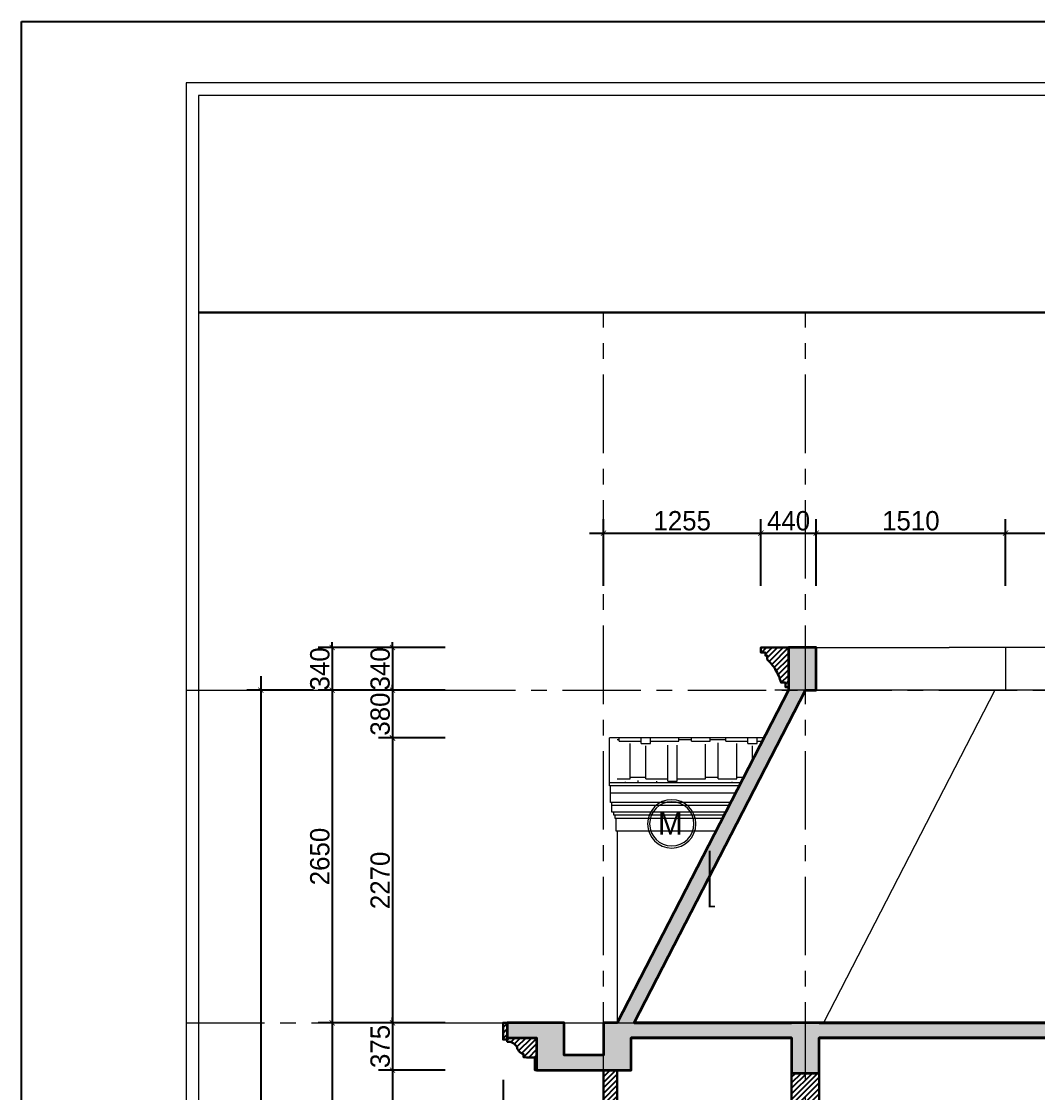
# Model space of a CAD drawing. Header units: millimetres. Extents: x 1832547 to 2001569, y -558009 to -417808.
# Drawn here: x 1936872 to 1944979, y -545163 to -536621 of the extents above; entities that cross this region are included whole.
import ezdxf

# ---------------------------------------------------------------- set-up
doc = ezdxf.new("R2010")
doc.units = ezdxf.units.MM
doc.header["$MEASUREMENT"] = 0
doc.linetypes.add('CENTER', pattern=[2, 1.25, -0.25, 0.25, -0.25])
doc.layers.get('0').update_dxf_attribs({"linetype": 'CONTINUOUS'})
doc.layers.get('DEFPOINTS').update_dxf_attribs({"linetype": 'CONTINUOUS'})
for name, color, linetype, lineweight in [('AUDIT_I_120404221301-0', 7, 'CONTINUOUS', 15), ('CA-cot', 2, 'CONTINUOUS', 35), ('CA. HATCH', 250, 'CONTINUOUS', 9), ('CA. TUONG', 30, 'CONTINUOUS', 30), ('CA.dim 08', 8, 'CONTINUOUS', 13), ('CA.manh 08', 8, 'CONTINUOUS', 9), ('CA.thay 145', 145, 'CONTINUOUS', 18), ('CA.tim 67', 67, 'CENTER', 9), ('CA.vat lieu 08', 8, 'CONTINUOUS', 5), ('CA_manh 08', 8, 'CONTINUOUS', 9)]:
    doc.layers.add(name, color=color, linetype=linetype, lineweight=lineweight)
doc.layers.add('H', color=250, linetype='CONTINUOUS')
doc.styles.add('CA.JSC1', font='Vhavan.ttf', dxfattribs={"width": 0.8})
doc.styles.get("Standard").update_dxf_attribs({"font": 'roman.shx'})
doc.dimstyles.new('CA 70', dxfattribs={"dimscale": 0.7, "dimtxt": 220, "dimasz": 60, "dimexe": 160, "dimexo": 0, "dimgap": 30, "dimtad": 1, "dimdec": 0, "dimrnd": 5, "dimzin": 0, "dimdsep": 46, "dimtxsty": 'Standard', "dimblk": 'ARCHTICK', "dimcen": 0.09, "dimdle": 160, "dimclrd": 256, "dimclre": 256, "dimclrt": 255, "dimadec": 0, "dimazin": 0, "dimtfac": 1, "dimtdec": 0, "dimtix": 1, "dimtmove": 2, "dimatfit": 3, "dimldrblk": 'DOT', "dimfxl": 600, "dimfxlon": 1, "dimtolj": 1, "dimtzin": 0, "dimarcsym": 0})

# ---------------------------------------------------------------- blocks, each defined once
blk = doc.blocks.new('A$C2d76a15f')
at = {"color": 4, "linetype": 'Continuous', "lineweight": 18}
for p, q in [((27498.47177620605, 19312.80984569415), (1212.381184990983, 19312.80984569415)), ((1212.381184990983, 19312.80984569415), (1212.381184990983, 452.5398463322053))]:
    blk.add_line(p, q, dxfattribs=at)
for p, q in [((27405.30177621031, 19219.63984569728), (1305.551184986718, 19219.63984569728)), ((1305.551184986718, 19219.63984569728), (1305.551184986718, 545.7098463290749))]:
    blk.add_line(p, q)
at = {"layer": 'DEFPOINTS', "ltscale": 600}
for p, q in [((-0.0003083094488829374, -0.0001536530908197165), (-0.0003083094488829374, 19765.34984567884)), ((-0.0003083094488829374, 19765.34984567884), (27950.99969050125, 19765.34984567884))]:
    blk.add_line(p, q, dxfattribs=at)
blk = doc.blocks.new('_ArchTick')
at = {"color": 1, "linetype": 'ByBlock', "const_width": 0.150000081}
blk.add_lwpolyline([(-0.5000002699998733, -0.5000002699998733), (0.5000002699998733, 0.5000002699998733)], dxfattribs=at)
blk = doc.blocks.new('*D550')
at = {"layer": 'CA.manh 08', "lineweight": -2, "transparency": 16777216}
for p, q in [((1939348.965961381, -541609.2619869997), (1939348.965961381, -541567.2619869997)), ((1939768.965961381, -541609.2619869997), (1939236.965961381, -541609.2619869997)), ((1939348.965961381, -541609.2619869997), (1939348.965961381, -541949.2405655645)), ((1939768.965961381, -541949.2405655645), (1939236.965961381, -541949.2405655645)), ((1939348.965961381, -541949.2405655645), (1939348.965961381, -541991.2405655645))]:
    blk.add_line(p, q, dxfattribs=at)
at = {"layer": 'DEFPOINTS', "color": 0, "transparency": 16777216}
for p in [(1942766.491320241, -541609.2619869997), (1939348.965961381, -541949.2405655645), (1942703.251831586, -541949.2405655645)]:
    blk.add_point(p, dxfattribs=at)
at = {"layer": 'CA.manh 08', "lineweight": -2, "transparency": 16777216, "xscale": 42, "yscale": 42, "zscale": 42}
for p, rotation in [((1939348.965961381, -541609.2619869997), 270), ((1939348.965961381, -541949.2405655645), 90)]:
    blk.add_blockref('_ArchTick', p, dxfattribs=dict(at, rotation=rotation))
at = {"layer": 'CA.manh 08', "color": 255, "transparency": 16777216, "insert": (1939250.96596138, -541779.2512762825), "char_height": 154, "attachment_point": 5, "rotation": 90}
blk.add_mtext('\\A1;340', dxfattribs=at)
blk = doc.blocks.new('_DOT')
at = {"color": 1, "linetype": 'ByBlock'}
blk.add_line((-0.5, 0), (-1, 0), dxfattribs=at)
at = {"color": 1, "linetype": 'ByBlock', "const_width": 0.5}
blk.add_lwpolyline([(-0.25, 0, 1), (0.25, 0, 1)], format="xyb", close=True, dxfattribs=at)
blk = doc.blocks.new('*D551')
at = {"layer": 'CA.manh 08', "lineweight": -2, "transparency": 16777216}
for p, q in [((1939348.965961382, -541837.2405655645), (1939348.965961382, -544711.2405655645)), ((1939768.965961382, -541949.2405655645), (1939236.965961382, -541949.2405655645)), ((1939768.965961382, -544599.2405655645), (1939236.965961382, -544599.2405655645))]:
    blk.add_line(p, q, dxfattribs=at)
at = {"layer": 'DEFPOINTS', "color": 0, "transparency": 16777216}
for p in [(1942703.251831586, -541949.2405655645), (1939348.965961382, -544599.2405655645), (1939973.11960084, -544599.2405655645)]:
    blk.add_point(p, dxfattribs=at)
at = {"layer": 'CA.manh 08', "lineweight": -2, "transparency": 16777216, "xscale": 42, "yscale": 42, "zscale": 42}
for p, rotation in [((1939348.965961382, -541949.2405655645), 90), ((1939348.965961382, -544599.2405655645), 270)]:
    blk.add_blockref('_ArchTick', p, dxfattribs=dict(at, rotation=rotation))
at = {"layer": 'CA.manh 08', "color": 255, "transparency": 16777216, "insert": (1939250.965961381, -543274.240565565), "char_height": 154, "attachment_point": 5, "rotation": 90}
blk.add_mtext('\\A1;2650', dxfattribs=at)
blk = doc.blocks.new('*D533')
at = {"layer": 'CA.manh 08', "lineweight": -2, "transparency": 16777216}
for p, q in [((1939348.965961383, -544487.2405655645), (1939348.965961383, -548311.2405655645)), ((1939768.965961383, -544599.2405655645), (1939236.965961383, -544599.2405655645)), ((1939768.965961383, -548199.2405655645), (1939236.965961383, -548199.2405655645))]:
    blk.add_line(p, q, dxfattribs=at)
at = {"layer": 'DEFPOINTS', "color": 0, "transparency": 16777216}
for p in [(1939973.11960084, -544599.2405655645), (1939348.965961383, -548199.2405655645), (1939973.11960084, -548199.2405655645)]:
    blk.add_point(p, dxfattribs=at)
at = {"layer": 'CA.manh 08', "lineweight": -2, "transparency": 16777216, "xscale": 42, "yscale": 42, "zscale": 42}
for p, rotation in [((1939348.965961383, -544599.2405655645), 90), ((1939348.965961383, -548199.2405655645), 270)]:
    blk.add_blockref('_ArchTick', p, dxfattribs=dict(at, rotation=rotation))
at = {"layer": 'CA.manh 08', "color": 255, "transparency": 16777216, "insert": (1939250.965961382, -546399.240565565), "char_height": 154, "attachment_point": 5, "rotation": 90}
blk.add_mtext('\\A1;3600', dxfattribs=at)
blk = doc.blocks.new('*D536')
at = {"layer": 'CA.manh 08', "lineweight": -2, "transparency": 16777216}
for p, q in [((1938779.819105849, -541837.2405655645), (1938779.819105849, -552011.2405655645)), ((1939199.819105849, -541949.2405655645), (1938667.819105849, -541949.2405655645)), ((1939199.819105849, -551899.2405655645), (1938667.819105849, -551899.2405655645))]:
    blk.add_line(p, q, dxfattribs=at)
at = {"layer": 'DEFPOINTS', "color": 0, "transparency": 16777216}
for p in [(1939965.733451651, -541949.2405655645), (1938779.819105849, -551899.2405655645), (1939965.733451651, -551899.2405655645)]:
    blk.add_point(p, dxfattribs=at)
at = {"layer": 'CA.manh 08', "lineweight": -2, "transparency": 16777216, "xscale": 42, "yscale": 42, "zscale": 42}
for p, rotation in [((1938779.819105849, -541949.2405655645), 90), ((1938779.819105849, -551899.2405655645), 270)]:
    blk.add_blockref('_ArchTick', p, dxfattribs=dict(at, rotation=rotation))
at = {"layer": 'CA.manh 08', "color": 255, "transparency": 16777216, "insert": (1938681.819105849, -546924.240565565), "char_height": 154, "attachment_point": 5, "rotation": 90}
blk.add_mtext('\\A1;9950', dxfattribs=at)
blk = doc.blocks.new('*D561')
at = {"layer": 'CA.manh 08', "lineweight": -2, "transparency": 16777216}
for p, q in [((1939829.922906234, -541609.2619869997), (1939829.922906234, -541567.2619869997)), ((1940249.922906234, -541609.2619869997), (1939717.922906234, -541609.2619869997)), ((1939829.922906234, -541609.2619869997), (1939829.922906234, -541949.2405655645)), ((1940249.922906234, -541949.2405655645), (1939717.922906234, -541949.2405655645)), ((1939829.922906234, -541949.2405655645), (1939829.922906234, -541991.2405655645))]:
    blk.add_line(p, q, dxfattribs=at)
at = {"layer": 'DEFPOINTS', "color": 0, "transparency": 16777216}
for p in [(1942986.4409828, -541609.2619869997), (1939829.922906234, -541949.2405655645), (1943025.982602002, -541949.2405655645)]:
    blk.add_point(p, dxfattribs=at)
at = {"layer": 'CA.manh 08', "lineweight": -2, "transparency": 16777216, "xscale": 42, "yscale": 42, "zscale": 42}
for p, rotation in [((1939829.922906234, -541609.2619869997), 270), ((1939829.922906234, -541949.2405655645), 90)]:
    blk.add_blockref('_ArchTick', p, dxfattribs=dict(at, rotation=rotation))
at = {"layer": 'CA.manh 08', "color": 255, "transparency": 16777216, "insert": (1939731.922906234, -541779.2512762825), "char_height": 154, "attachment_point": 5, "rotation": 90}
blk.add_mtext('\\A1;340', dxfattribs=at)
blk = doc.blocks.new('*D562')
at = {"layer": 'CA.manh 08', "lineweight": -2, "transparency": 16777216}
for p, q in [((1939829.922906235, -541949.2405655645), (1939829.922906235, -541907.2405655645)), ((1940249.922906235, -541949.2405655645), (1939717.922906235, -541949.2405655645)), ((1939829.922906235, -541949.2405655645), (1939829.922906235, -542329.8245694565)), ((1940249.922906235, -542329.8245694565), (1939717.922906235, -542329.8245694565)), ((1939829.922906235, -542329.8245694565), (1939829.922906235, -542371.8245694565))]:
    blk.add_line(p, q, dxfattribs=at)
at = {"layer": 'DEFPOINTS', "color": 0, "transparency": 16777216}
for p in [(1943025.982602002, -541949.2405655645), (1939829.922906235, -542329.8245694565), (1941667.231039919, -542329.8245694565)]:
    blk.add_point(p, dxfattribs=at)
at = {"layer": 'CA.manh 08', "lineweight": -2, "transparency": 16777216, "xscale": 42, "yscale": 42, "zscale": 42}
for p, rotation in [((1939829.922906235, -541949.2405655645), 270), ((1939829.922906235, -542329.8245694565), 90)]:
    blk.add_blockref('_ArchTick', p, dxfattribs=dict(at, rotation=rotation))
at = {"layer": 'CA.manh 08', "color": 255, "transparency": 16777216, "insert": (1939731.922906235, -542139.532567511), "char_height": 154, "attachment_point": 5, "rotation": 90}
blk.add_mtext('\\A1;380', dxfattribs=at)
blk = doc.blocks.new('*D563')
at = {"layer": 'CA.manh 08', "lineweight": -2, "transparency": 16777216}
for p, q in [((1939829.922906237, -542217.8245694565), (1939829.922906237, -544710.845561463)), ((1940249.922906237, -542329.8245694565), (1939717.922906237, -542329.8245694565)), ((1940249.922906237, -544598.845561463), (1939717.922906237, -544598.845561463))]:
    blk.add_line(p, q, dxfattribs=at)
at = {"layer": 'DEFPOINTS', "color": 0, "transparency": 16777216}
for p in [(1941667.231039919, -542329.8245694565), (1939829.922906237, -544598.845561463), (1940810.202765293, -544598.845561463)]:
    blk.add_point(p, dxfattribs=at)
at = {"layer": 'CA.manh 08', "lineweight": -2, "transparency": 16777216, "xscale": 42, "yscale": 42, "zscale": 42}
for p, rotation in [((1939829.922906237, -542329.8245694565), 90), ((1939829.922906237, -544598.845561463), 270)]:
    blk.add_blockref('_ArchTick', p, dxfattribs=dict(at, rotation=rotation))
at = {"layer": 'CA.manh 08', "color": 255, "transparency": 16777216, "insert": (1939731.922906236, -543464.3350654602), "char_height": 154, "attachment_point": 5, "rotation": 90}
blk.add_mtext('\\A1;2270', dxfattribs=at)
blk = doc.blocks.new('*D564')
at = {"layer": 'CA.manh 08', "lineweight": -2, "transparency": 16777216}
for p, q in [((1939829.922906237, -544598.845561463), (1939829.922906237, -544556.845561463)), ((1940249.922906237, -544598.845561463), (1939717.922906237, -544598.845561463)), ((1939829.922906237, -544598.845561463), (1939829.922906237, -544976.0558216562)), ((1940249.922906237, -544976.0558216562), (1939717.922906237, -544976.0558216562)), ((1939829.922906237, -544976.0558216562), (1939829.922906237, -545018.0558216562))]:
    blk.add_line(p, q, dxfattribs=at)
at = {"layer": 'DEFPOINTS', "color": 0, "transparency": 16777216}
for p in [(1940810.202765293, -544598.845561463), (1939829.922906237, -544976.0558216562), (1941198.297308959, -544976.0558216562)]:
    blk.add_point(p, dxfattribs=at)
at = {"layer": 'CA.manh 08', "lineweight": -2, "transparency": 16777216, "xscale": 42, "yscale": 42, "zscale": 42}
for p, rotation in [((1939829.922906237, -544598.845561463), 270), ((1939829.922906237, -544976.0558216562), 90)]:
    blk.add_blockref('_ArchTick', p, dxfattribs=dict(at, rotation=rotation))
at = {"layer": 'CA.manh 08', "color": 255, "transparency": 16777216, "insert": (1939731.922906236, -544787.4506915602), "char_height": 154, "attachment_point": 5, "rotation": 90}
blk.add_mtext('\\A1;375', dxfattribs=at)
blk = doc.blocks.new('*D565')
at = {"layer": 'CA.manh 08', "lineweight": -2, "transparency": 16777216}
for p, q in [((1939829.922906238, -544864.0558216562), (1939829.922906238, -545911.2411695921)), ((1940249.922906238, -544976.0558216562), (1939717.922906238, -544976.0558216562)), ((1940249.922906238, -545799.2411695921), (1939717.922906238, -545799.2411695921))]:
    blk.add_line(p, q, dxfattribs=at)
at = {"layer": 'DEFPOINTS', "color": 0, "transparency": 16777216}
for p in [(1941198.297308959, -544976.0558216562), (1939829.922906238, -545799.2411695921), (1942261.438848264, -545799.2411695921)]:
    blk.add_point(p, dxfattribs=at)
at = {"layer": 'CA.manh 08', "lineweight": -2, "transparency": 16777216, "xscale": 42, "yscale": 42, "zscale": 42}
for p, rotation in [((1939829.922906238, -544976.0558216562), 90), ((1939829.922906238, -545799.2411695921), 270)]:
    blk.add_blockref('_ArchTick', p, dxfattribs=dict(at, rotation=rotation))
at = {"layer": 'CA.manh 08', "color": 255, "transparency": 16777216, "insert": (1939731.922906237, -545387.6484956247), "char_height": 154, "attachment_point": 5, "rotation": 90}
blk.add_mtext('\\A1;825', dxfattribs=at)
blk = doc.blocks.new('*D572')
at = {"layer": 'CA.dim 08', "lineweight": -2, "transparency": 16777216}
for p, q in [((1941511.440982799, -541118.0682732197), (1941511.440982799, -540586.0682732197)), ((1942766.545686011, -541118.0682732197), (1942766.545686011, -540586.0682732197)), ((1941399.440982799, -540698.0682732197), (1942878.545686011, -540698.0682732197))]:
    blk.add_line(p, q, dxfattribs=at)
at = {"layer": 'DEFPOINTS', "color": 0, "transparency": 16777216}
for p in [(1942766.545686011, -540698.0682732197), (1942766.545686011, -541608.8575532028), (1941511.440982799, -541949.2405655643)]:
    blk.add_point(p, dxfattribs=at)
at = {"layer": 'CA.dim 08', "lineweight": -2, "transparency": 16777216, "xscale": 42, "yscale": 42, "zscale": 42, "rotation": 180}
blk.add_blockref('_ArchTick', (1941511.440982799, -540698.0682732197), dxfattribs=at)
at = {"layer": 'CA.dim 08', "lineweight": -2, "transparency": 16777216, "xscale": 42, "yscale": 42, "zscale": 42}
blk.add_blockref('_ArchTick', (1942766.545686011, -540698.0682732197), dxfattribs=at)
at = {"layer": 'CA.dim 08', "color": 255, "transparency": 16777216, "insert": (1942138.993334405, -540600.0682732197), "char_height": 154, "attachment_point": 5}
blk.add_mtext('\\A1;1255', dxfattribs=at)
blk = doc.blocks.new('*D573')
at = {"layer": 'CA.dim 08', "lineweight": -2, "transparency": 16777216}
for p, q in [((1942766.545686011, -541118.0682732197), (1942766.545686011, -540586.0682732197)), ((1943206.446050312, -541118.0682732197), (1943206.446050312, -540586.0682732197)), ((1942654.545686011, -540698.0682732197), (1943318.446050312, -540698.0682732197))]:
    blk.add_line(p, q, dxfattribs=at)
at = {"layer": 'DEFPOINTS', "color": 0, "transparency": 16777216}
for p in [(1943206.446050312, -540698.0682732197), (1942766.545686011, -541608.8575532028), (1943206.446050312, -541609.2611899173)]:
    blk.add_point(p, dxfattribs=at)
at = {"layer": 'CA.dim 08', "lineweight": -2, "transparency": 16777216, "xscale": 42, "yscale": 42, "zscale": 42, "rotation": 180}
blk.add_blockref('_ArchTick', (1942766.545686011, -540698.0682732197), dxfattribs=at)
at = {"layer": 'CA.dim 08', "lineweight": -2, "transparency": 16777216, "xscale": 42, "yscale": 42, "zscale": 42}
blk.add_blockref('_ArchTick', (1943206.446050312, -540698.0682732197), dxfattribs=at)
at = {"layer": 'CA.dim 08', "color": 255, "transparency": 16777216, "insert": (1942986.495868162, -540600.0682732197), "char_height": 154, "attachment_point": 5}
blk.add_mtext('\\A1;440', dxfattribs=at)
blk = doc.blocks.new('*D574')
at = {"layer": 'CA.dim 08', "lineweight": -2, "transparency": 16777216}
for p, q in [((1943206.446050312, -541118.0682732197), (1943206.446050312, -540586.0682732197)), ((1944716.439976228, -541118.0682732197), (1944716.439976228, -540586.0682732197)), ((1943094.446050312, -540698.0682732197), (1944828.439976228, -540698.0682732197))]:
    blk.add_line(p, q, dxfattribs=at)
at = {"layer": 'DEFPOINTS', "color": 0, "transparency": 16777216}
for p in [(1944716.439976228, -540698.0682732197), (1943206.446050312, -541609.2611899173), (1944716.439976228, -541609.261260106)]:
    blk.add_point(p, dxfattribs=at)
at = {"layer": 'CA.dim 08', "lineweight": -2, "transparency": 16777216, "xscale": 42, "yscale": 42, "zscale": 42, "rotation": 180}
blk.add_blockref('_ArchTick', (1943206.446050312, -540698.0682732197), dxfattribs=at)
at = {"layer": 'CA.dim 08', "lineweight": -2, "transparency": 16777216, "xscale": 42, "yscale": 42, "zscale": 42}
blk.add_blockref('_ArchTick', (1944716.439976228, -540698.0682732197), dxfattribs=at)
at = {"layer": 'CA.dim 08', "color": 255, "transparency": 16777216, "insert": (1943961.44301327, -540600.0682732197), "char_height": 154, "attachment_point": 5}
blk.add_mtext('\\A1;1510', dxfattribs=at)
blk = doc.blocks.new('*D575')
at = {"layer": 'CA.dim 08', "lineweight": -2, "transparency": 16777216}
for p, q in [((1944716.439976228, -541118.0682732197), (1944716.439976228, -540586.0682732197)), ((1946441.439976228, -541118.0682732197), (1946441.439976228, -540586.0682732197)), ((1944604.439976228, -540698.0682732197), (1946553.439976228, -540698.0682732197))]:
    blk.add_line(p, q, dxfattribs=at)
at = {"layer": 'DEFPOINTS', "color": 0, "transparency": 16777216}
for p in [(1946441.439976228, -540698.0682732197), (1944716.439976228, -541609.261260106), (1946441.439976228, -541609.2626673109)]:
    blk.add_point(p, dxfattribs=at)
at = {"layer": 'CA.dim 08', "lineweight": -2, "transparency": 16777216, "xscale": 42, "yscale": 42, "zscale": 42, "rotation": 180}
blk.add_blockref('_ArchTick', (1944716.439976228, -540698.0682732197), dxfattribs=at)
at = {"layer": 'CA.dim 08', "lineweight": -2, "transparency": 16777216, "xscale": 42, "yscale": 42, "zscale": 42}
blk.add_blockref('_ArchTick', (1946441.439976228, -540698.0682732197), dxfattribs=at)
at = {"layer": 'CA.dim 08', "color": 255, "transparency": 16777216, "insert": (1945578.939976228, -540600.0682732197), "char_height": 154, "attachment_point": 5}
blk.add_mtext('\\A1;1725', dxfattribs=at)
blk = doc.blocks.new('*D584')
at = {"layer": 'CA.manh 08', "lineweight": -2, "transparency": 16777216}
for p, q in [((1940711.440982799, -545052.9506128856), (1940711.440982799, -545584.9506128856)), ((1941511.435654974, -545052.9506128856), (1941511.435654974, -545584.9506128856)), ((1940599.440982799, -545472.9506128856), (1941623.435654974, -545472.9506128856))]:
    blk.add_line(p, q, dxfattribs=at)
at = {"layer": 'DEFPOINTS', "color": 0, "transparency": 16777216}
for p in [(1940711.440982799, -544666.2831889064), (1941511.435654974, -544728.1159136633), (1941511.435654974, -545472.9506128856)]:
    blk.add_point(p, dxfattribs=at)
at = {"layer": 'CA.manh 08', "lineweight": -2, "transparency": 16777216, "xscale": 42, "yscale": 42, "zscale": 42, "rotation": 180}
blk.add_blockref('_ArchTick', (1940711.440982799, -545472.9506128856), dxfattribs=at)
at = {"layer": 'CA.manh 08', "lineweight": -2, "transparency": 16777216, "xscale": 42, "yscale": 42, "zscale": 42}
blk.add_blockref('_ArchTick', (1941511.435654974, -545472.9506128856), dxfattribs=at)
at = {"layer": 'CA.manh 08', "color": 255, "transparency": 16777216, "insert": (1941111.438318886, -545374.9506128856), "char_height": 154, "attachment_point": 5}
blk.add_mtext('\\A1;800', dxfattribs=at)
blk = doc.blocks.new('A$C31C4286B')
at = {"color": 2, "ltscale": 5}
blk.add_lwpolyline([(61.49860298237763, 644.1551124546677, 22.3891890828448, 22.3891890828448, 0), (61.49860298237763, 11.19478827965213, 22.3891890828448, 22.3891890828448, 0), (0.0004707459593191743, 11.19478827965213, 0, 0, 0), (0.0004707459593191743, 947.545449677622, 0, 0, 0), (218.2612246000499, 947.545449677622, 0, 0, 0)], format="xyseb", dxfattribs=at)
at = {"layer": 'CA.manh 08'}
blk.add_circle((491.9114505333504, 947.545449677622), 273.6502259333005, dxfattribs=at)
at = {"layer": 'CA.thay 145'}
blk.add_circle((491.9114505333504, 947.545449677622), 250.8460404388588, dxfattribs=at)

msp = doc.modelspace()

# ---------------------------------------------------------------- hatches: boundary and pattern name
at = {"layer": 'CA. HATCH'}
h = msp.add_hatch(dxfattribs=at)
h.set_pattern_fill('BETONG', color=256, scale=20, pattern_type=2)
h.set_pattern_definition([(0, (0, 0), (0, 103.92304848), [2.5, -57.5]), (0, (0, 4.33012702), (0, 103.92304848), [2.5, -57.5]), (120, (0, 0), (-90.00000002240179, -51.96152423999997), [2.5, -57.49999999999999]), (120, (3.75, 2.16506352), (-90.00000002240179, -51.96152423999997), [2.5, -57.49999999999999]), (0, (30, 51.96152424), (0, 103.92304848), [2.5, -57.5]), (0, (30, 56.29165126), (0, 103.92304848), [2.5, -57.5]), (120, (30, 51.96152424), (-90.00000002240179, -51.96152423999997), [2.5, -57.49999999999999]), (120, (33.75, 54.12658776000001), (-90.00000002240179, -51.96152423999997), [2.5, -57.49999999999999]), (59.99999999999999, (2.5, 0), (-90.00000002240179, 51.96152424000001), [2.5, -57.5]), (59.99999999999999, (-1.25, 2.16506352), (-90.00000002240179, 51.96152424000001), [2.5, -57.5]), (59.99999999999999, (32.5, -51.96152424), (-90.00000002240179, 51.96152424000001), [2.5, -57.5]), (59.99999999999999, (28.75, -49.79646072), (-90.00000002240179, 51.96152424000001), [2.5, -57.5]), (45, (0, 0), (-21.21320343559643, 21.21320343559643), []), (49.99999999999999, (0, 0), (143.4520365201507, -12.55042699651902), [15, -165]), (355, (0, 0), (-27.7502667226, 150.4384267400024), [12, -132]), (100.4514, (11.954336, -1.045868), (115.7018763428043, 137.8879084121907), [12.748038, -140.2284224]), (46.18420000000001, (0, 40), (213.4482097251289, -33.10380286580362), [22.5, -247.5]), (96.6356, (17.787349, 37.2413386), (186.9325411097407, 194.8235741800883), [19.1220576, -210.3426]), (351.1842, (0, 40), (186.9323890267254, 194.8237201850649), [18, -198]), (21, (20, 30), (119.3814104236923, -80.52377813306776), [15, -165]), (326.0000000000001, (20, 30), (48.66306638431634, 145.0300090093706), [12, -132]), (71.4514, (29.9484466, 23.2896788), (168.044525716298, 64.50609934199048), [12.748038, -140.2284224]), (37.50000000000001, (0, 0), (2.431971063458134, 66.5787707662623), [0, -130.4, 0, -134, 0, -132.5]), (7.499999999999999, (0, 0), (52.61390748842972, 78.88234237647205), [0, -76.39999999999999, 0, -127.4, 0, -50.5]), (327.5, (-44.6, 0), (106.7644872344818, -4.510974346875951), [0, -50, 0, -156, 0, -207]), (317.5, (-64.6, 0), (116.6372338684772, 20.02099646646354), [0, -65, 0, -103.6, 0, -147])])
h.paths.add_polyline_path([(1955211.439972491, -544599.2509089594), (1955101.445300316, -544599.2509089594), (1953736.445300316, -541949.2509089594), (1953736.445300316, -541609.2731273465), (1953516.444260704, -541609.2733607356), (1953516.444621382, -541949.2612523546), (1953601.466779575, -541949.2612523546), (1954966.452301723, -544599.2331451701), (1951371.440725306, -544599.2331451701), (1951151.440725306, -544599.2331451701), (1948111.439976228, -544599.2331451701), (1947891.439976228, -544599.2331451701), (1947891.439976228, -544599.2405655643), (1943231.438962184, -544599.2405655643), (1943231.438962184, -544599.2331451701), (1943011.438962184, -544599.2331451701), (1941756.423531869, -544598.8455614628), (1943121.423531869, -541948.8455614628), (1943206.445690063, -541948.8455614628), (1943206.44605074, -541608.8576698438), (1942986.445011129, -541608.8574364547), (1942986.445011129, -541948.8352180676), (1941621.439683304, -544598.8455614628), (1941511.435654974, -544598.8455614628), (1941511.435654974, -544856.980918367), (1941198.297308958, -544856.980918367), (1941198.297308958, -544598.8455614628), (1940978.297308958, -544598.8455614628), (1940743.75136102, -544598.8455614628), (1940743.75136102, -544717.9204647518), (1940978.297308958, -544717.9204647518), (1940978.297308958, -544976.055821656), (1941198.297308958, -544976.055821656), (1941511.435654974, -544976.055821656), (1941731.435654974, -544976.055821656), (1941731.435654974, -544719.2328892883), (1943011.438962184, -544719.2328892883), (1943011.438962184, -544999.2331451701), (1943231.438962184, -544999.2331451701), (1943231.438962184, -544719.2357708446), (1947891.439976228, -544719.2357708446), (1947891.439976228, -544999.2331451701), (1948111.439976228, -544999.2331451701), (1948111.439976228, -544719.2376958188), (1951151.440725306, -544719.2376958188), (1951151.440725306, -544999.2331451701), (1951371.440725306, -544999.2331451701), (1951371.440725306, -544717.9204647518), (1954991.439972491, -544717.9204647518), (1954991.439972491, -544976.055821656), (1955211.439972491, -544976.055821656), (1955524.578318507, -544976.055821656), (1955744.578318507, -544976.055821656), (1955744.578318507, -544717.9204647518), (1955979.124266445, -544717.9204647518), (1955979.124266445, -544598.8455614628), (1955744.578318507, -544598.8455614628), (1955524.578318507, -544598.8455614628), (1955524.578318507, -544856.980918367), (1955211.439972491, -544856.980918367)])
h.paths.add_polyline_path([(1958711.440982798, -548199.2321475565), (1958491.440982798, -548199.2321475565), (1958491.440982798, -548249.2405655643), (1955211.439972491, -548249.2405655643), (1955211.439972491, -548199.2405655643), (1954991.439972491, -548199.2405655643), (1951371.440725306, -548199.2405655643), (1951151.440725306, -548199.2405655643), (1948111.439976228, -548199.2405655643), (1947891.439976228, -548199.2405655643), (1943231.438962185, -548199.2405655643), (1943011.438962184, -548199.2405655643), (1943011.438962184, -548429.4279029743), (1941731.440982799, -548429.4279029743), (1941731.440982799, -548249.2405655643), (1941511.440982799, -548249.2405655643), (1941511.440982799, -548549.4279029743), (1943011.438962184, -548549.4279029743), (1943011.438962184, -548599.2405655643), (1943231.438962184, -548599.2405655643), (1943231.438962184, -548319.2451162129), (1947891.439976228, -548319.2451162129), (1947891.439976228, -548599.2405655643), (1948111.439976228, -548599.2405655643), (1948111.439976228, -548319.2451162129), (1951151.440725306, -548319.2451162129), (1951151.440725306, -548599.2405655643), (1951371.440725306, -548599.2405655643), (1951371.440725306, -548319.2451162129), (1954991.439972491, -548319.2451162129), (1954991.439972491, -548599.2405655643), (1955211.439972491, -548599.2405655643), (1955211.439972491, -548369.2405655643), (1958491.440982798, -548369.2405655643), (1958491.440982798, -548599.2321475565), (1958711.440982798, -548599.2321475565)])
h.paths.add_polyline_path([(1943011.438962184, -549034.2405655646), (1942946.438962184, -549034.2405655646), (1942946.438962184, -548984.2405655646), (1943011.438962184, -548984.2405655646), (1943231.438962184, -548984.2405655646), (1943231.438962184, -549119.2405655646), (1943011.438962184, -549119.2405655646)])
h.paths.add_polyline_path([(1943011.438962184, -551899.2405655643), (1943231.438962184, -551899.2405655643), (1943231.438962184, -552399.2405655643), (1943011.438962184, -552399.2405655643)])
h.paths.add_polyline_path([(1947891.439976227, -551899.2405655643), (1948111.439976227, -551899.2405655643), (1948111.439976227, -552399.2405655643), (1947891.439976227, -552399.2405655643)])
h.paths.add_polyline_path([(1951151.440725305, -551899.2405655643), (1951371.440725305, -551899.2405655643), (1951371.440725305, -552399.2405655643), (1951151.440725305, -552399.2405655643)])
h.paths.add_polyline_path([(1954991.439972491, -551899.2405655643), (1955211.439972491, -551899.2405655643), (1955211.439972491, -552399.2405655643), (1954991.439972491, -552399.2405655643)])
h.paths.add_polyline_path([(1958491.440982798, -551899.2405655643), (1958711.440982798, -551899.2405655643), (1958711.440982798, -552399.2405655643), (1958491.440982798, -552399.2405655643)])
at = {"layer": 'CA.vat lieu 08'}
h = msp.add_hatch(dxfattribs=at)
h.set_pattern_fill('AR-RSHKE', color=256, scale=25)
h.set_pattern_definition([(0, (25037.09513206687, -24555.64355707611), (637.5, 300), [150, -125, 175, -75, 225, -100]), (0, (25187.09513206687, -24543.14355707611), (637.5, 300), [125, -475, 100, -150]), (0, (25487.09513206687, -24574.39355707611), (637.5, 300), [75, -775]), (90, (25037.09513206687, -24555.64355707611), (-212.5, 300), [287.5, -912.5]), (90, (25187.09513206687, -24555.64355707611), (-212.5, 300), [281.25, -918.75]), (90, (25312.09513206687, -24555.64355707611), (-212.5, 300), [262.5, -937.5]), (90, (25487.09513206687, -24574.39355707611), (-212.5, 300), [287.5, -912.5]), (90, (25562.09513206687, -24574.39355707611), (-212.5, 300), [287.5, -912.5]), (90, (25787.09513206687, -24555.64355707611), (-212.5, 300), [275, -925])])
h.paths.add_polyline_path([(1942790.403691413, -542329.8245694563), (1941621.444736324, -542329.8245694563), (1941621.444736324, -542687.7522486183), (1942606.037169883, -542687.7522486183)])
at = {"layer": 'H'}
h = msp.add_hatch(dxfattribs=at)
h.set_pattern_fill('ANSI31', color=256, scale=250, style=0)
h.set_pattern_definition([(45, (0, 0), (-22.09708691207961, 22.09708691207961), [])])
h.paths.add_polyline_path([(1943011.438962184, -548984.2405655646), (1943231.438962184, -548984.2405655646), (1943231.438962184, -548599.2405655643), (1943011.438962184, -548599.2405655643)])
h.paths.add_polyline_path([(1943011.438962184, -548199.2405655643), (1943231.438962185, -548199.2405655643), (1943231.438962184, -544999.2331451701), (1943011.438962183, -544999.2331451701)])
h.paths.add_polyline_path([(1941621.440982799, -548249.2405655643), (1941511.440982799, -548249.2405655643), (1941511.440982799, -544976.055821656), (1941621.440982799, -544976.055821656)])
h.paths.add_polyline_path([(1940978.297308958, -544717.9204647518), (1940743.75136102, -544717.9204647518), (1940743.75136102, -544598.8455614628), (1940711.435654974, -544598.8455614628), (1940711.435654974, -544732.9204647518), (1940743.75136102, -544732.9204647518), (1940743.75136102, -544749.6112381674), (1940762.284917901, -544749.6112381674), (1940762.297538567, -544749.614689182), (1940768.704099354, -544751.3665091238), (1940774.993304577, -544753.5420008748), (1940781.125057448, -544756.1282091864), (1940787.072569721, -544759.1138354974), (1940792.809858055, -544762.4858362797), (1940798.311857531, -544766.2294800222), (1940803.554531154, -544770.328411589), (1940808.514974864, -544774.7647236726), (1940813.171517601, -544779.5190350252), (1940817.50381598, -544784.5705751325), (1940821.495632515, -544789.900866054), (1940821.493501633, -544789.9008660531), (1940822.203782066, -544794.4681677179), (1940823.226046251, -544798.9796340541), (1940824.554933714, -544803.4104816795), (1940826.184202103, -544807.7398970079), (1940828.106198047, -544811.9475429244), (1940830.311893109, -544816.0136543171), (1940832.790926198, -544819.9191309223), (1940835.531652234, -544823.6456270465), (1940838.521196855, -544827.175637744), (1940841.745516893, -544830.4925810453), (1940845.189466337, -544833.5808758494), (1940848.836867483, -544836.4260151152), (1940852.670586931, -544839.014634007), (1940856.672616059, -544841.334572675), (1940860.824155626, -544843.3749333756), (1940865.105704076, -544845.1261316618), (1940869.497149145, -544846.579941407), (1940873.992008807, -544847.7331629264), (1940873.977862346, -544847.7331629196), (1940873.977862327, -544873.989162733), (1940897.233423146, -544874.055821656), (1940963.297308958, -544874.055821656), (1940963.297308958, -544976.055821656), (1940978.297308958, -544976.055821656)])
h.paths.add_polyline_path([(1942881.438962186, -548909.2405655648), (1943011.438962184, -548909.2405655648), (1943011.438962184, -548984.2405655646), (1942946.438962184, -548984.2405655646), (1942946.438962184, -549034.2405655646), (1943011.438962184, -549034.2405655646), (1943011.438962184, -549119.2405655646), (1942981.438962184, -549119.2405655646), (1942981.438962184, -549099.2405655645), (1942971.438962184, -549099.2405655645), (1942971.438962184, -549069.2405655646), (1942961.438962184, -549069.2405655646), (1942961.438962184, -549049.2405655646), (1942941.438962184, -549049.2405655646), (1942931.438962184, -549049.2405655646), (1942931.438962184, -549019.2405632567), (1942925.451486743, -549015.5117199805), (1942919.8231197, -549011.2601756628), (1942914.599355753, -549006.5202985675), (1942909.822419616, -549001.3304020558), (1942905.530924207, -548995.7324370851), (1942901.75955853, -548989.7716531111), (1942898.538807278, -548983.4962323264), (1942895.894704418, -548976.9569001951), (1942893.848622755, -548970.2065154293), (1942892.417101172, -548963.2996427206), (1942891.611710939, -548956.292111684), (1942891.438962186, -548949.2405655751), (1942881.438962185, -548949.2405655747)])
h.paths.add_polyline_path([(1948111.439976228, -548199.2405655643), (1948001.439976228, -548199.2405655643), (1948001.439976228, -544999.2331451701), (1948111.439976228, -544999.2331451701)])
h.paths.add_polyline_path([(1954991.439972491, -544976.055821656), (1955211.439972491, -544976.055821656), (1955211.439972491, -548199.2405655643), (1954991.439972491, -548199.2405655643)])
h.paths.add_polyline_path([(1955211.43997249, -551899.2405655643), (1955101.43997249, -551899.2405655643), (1955101.43997249, -548699.2331451701), (1955211.43997249, -548699.2331451701)])
edge = h.paths.add_edge_path()
edge.add_line((1953736.445300316, -541609.2733607352), (1953846.394962874, -541609.2732440946))
edge.add_line((1953846.394962874, -541609.2732440946), (1953956.344625433, -541609.2732440946))
edge.add_line((1953956.344625433, -541609.2732440946), (1953956.344625433, -541649.2732440946))
edge.add_line((1953956.344625433, -541649.2732440946), (1953921.309322926, -541649.2732440946))
edge.add_line((1953921.309322926, -541649.2732440946), (1953921.309322926, -541674.2732440946))
edge.add_line((1953921.309322926, -541674.2732440946), (1953906.314074944, -541674.2732440946))
edge.add_line((1953906.314074944, -541674.2732440946), (1953906.314074944, -541704.2732440946))
edge.add_arc((1954290.886037341, -542085.7299589734), 541.6685514113401, 135.2330063563611, 145.9662665995795)
edge.add_arc((1954156.651095159, -541979.9979935492), 371.460907286158, 147.8934842422082, 165.8596970815711)
edge.add_line((1953796.445300316, -541889.251142348), (1953761.445300316, -541889.251142348))
edge.add_line((1953761.445300316, -541889.251142348), (1953761.445300316, -541924.251142348))
edge.add_line((1953761.445300316, -541924.251142348), (1953736.445300316, -541924.251142348))
edge.add_line((1953736.445300316, -541924.251142348), (1953736.445300316, -541609.2733607352))
edge = h.paths.add_edge_path()
edge.add_line((1942986.445011129, -541608.8576698434), (1942876.49534857, -541608.8575532028))
edge.add_line((1942876.49534857, -541608.8575532028), (1942766.545686011, -541608.8575532028))
edge.add_line((1942766.545686011, -541608.8575532028), (1942766.545686011, -541648.8575532028))
edge.add_line((1942766.545686011, -541648.8575532028), (1942801.580988518, -541648.8575532028))
edge.add_line((1942801.580988518, -541648.8575532028), (1942801.580988518, -541673.8575532028))
edge.add_line((1942801.580988518, -541673.8575532028), (1942816.576236501, -541673.8575532028))
edge.add_line((1942816.576236501, -541673.8575532028), (1942816.576236501, -541703.8575532028))
edge.add_arc((1942432.004274104, -542085.3142680817), 541.6685514114221, 34.03373340043072, 44.766993643647595, ccw=False)
edge.add_arc((1942566.239216285, -541979.5823026574), 371.460907286158, 14.140302918428972, 32.10651575779178, ccw=False)
edge.add_line((1942926.445011129, -541888.8354514563), (1942961.445011129, -541888.8354514563))
edge.add_line((1942961.445011129, -541888.8354514563), (1942961.445011129, -541923.8354514563))
edge.add_line((1942961.445011129, -541923.8354514563), (1942986.445011129, -541923.8354514563))
edge.add_line((1942986.445011129, -541923.8354514563), (1942986.445011129, -541608.8576698434))

# ---------------------------------------------------------------- linework, layer by layer
at = {"layer": 'CA-cot'}
for points in [[(1947891.439976228, -544599.2405655643), (1943231.438962184, -544599.2405655643), (1943231.438962184, -544599.2331451701), (1943011.438962184, -544599.2331451701), (1941756.423531869, -544598.8455614628), (1943121.423531869, -541948.8455614628), (1943206.445690063, -541948.8455614628), (1943206.44605074, -541608.8576698438), (1942986.445011129, -541608.8574364547), (1942986.445011129, -541948.8352180676), (1941621.439683304, -544598.8455614628), (1941511.435654974, -544598.8455614628), (1941511.435654974, -544856.980918367), (1941198.297308958, -544856.980918367), (1941198.297308958, -544598.8455614628), (1940978.297308958, -544598.8455614628), (1940743.75136102, -544598.8455614628), (1940743.75136102, -544717.9204647518), (1940978.297308958, -544717.9204647518), (1940978.297308958, -544976.055821656), (1941198.297308958, -544976.055821656), (1941511.435654974, -544976.055821656), (1941731.435654974, -544976.055821656), (1941731.435654974, -544719.2328892883), (1943011.438962184, -544719.2328892883), (1943011.438962184, -544999.2331451701), (1943231.438962184, -544999.2331451701), (1943231.438962184, -544719.2357708446), (1947891.439976228, -544719.2357708446)], [(1941756.423531869, -544598.8455614628), (1943121.423531869, -541948.8455614628), (1943206.445690063, -541948.8455614628), (1943206.44605074, -541608.8576698438), (1942986.445011129, -541608.8574364547), (1942986.445011129, -541948.8352180676), (1941621.445011129, -544598.8352180676)], [(1941621.43032715, -544598.8455614628), (1941511.435654974, -544598.8455614628), (1941511.435654974, -544856.980918367), (1941198.297308958, -544856.980918367), (1941198.297308958, -544598.8455614628), (1940978.297308958, -544598.8455614628), (1940743.75136102, -544598.8455614628), (1940743.75136102, -544717.9204647518), (1940978.297308958, -544717.9204647518), (1940978.297308958, -544976.055821656), (1941198.297308958, -544976.055821656), (1941511.435654974, -544976.055821656), (1941731.435654974, -544976.055821656), (1941731.435654974, -544717.9204647518)], [(1941511.435654974, -544599.2509089594), (1941511.435654974, -544856.980918367)], [(1941756.423531869, -544598.8455614628), (1943011.438962184, -544598.8455614628)], [(1943231.438962184, -544599.2405655643), (1943231.438962184, -544599.2331451701), (1943011.438962184, -544599.2331451701), (1943011.438962184, -544599.2509089594)], [(1943231.438962184, -544599.2405655643), (1947891.439976228, -544599.2405655643)], [(1941511.435654974, -544976.055821656), (1941731.435654974, -544976.055821656), (1941731.435654974, -544719.2328892883)], [(1943011.438962184, -544719.2328892883), (1941731.435654974, -544719.2328892883)], [(1943011.438962184, -544719.2328892883), (1943011.438962184, -544999.2331451701), (1943231.438962184, -544999.2331451701), (1943231.438962184, -544719.2357708446)], [(1947891.439976228, -544719.2357708446), (1943231.438962184, -544719.2357708446)]]:
    msp.add_lwpolyline(points, dxfattribs=at)
at = {"layer": 'CA. TUONG'}
msp.add_lwpolyline([(1938284.718779125, -538939.3835457538), (1963573.974100172, -538939.3835457538)], dxfattribs=at)
msp.add_lwpolyline([(1942986.445011129, -541608.8576698434), (1942876.49534857, -541608.8575532028), (1942766.545686011, -541608.8575532028), (1942766.545686011, -541648.8575532028), (1942801.580988518, -541648.8575532028), (1942801.580988518, -541673.8575532028), (1942816.576236501, -541673.8575532028), (1942816.576236501, -541703.8575532028, -0.04686695212188795), (1942880.889443845, -541782.1527204297, -0.07855337110508231), (1942926.445011129, -541888.8354514563), (1942961.445011129, -541888.8354514563), (1942961.445011129, -541923.8354514563), (1942986.445011129, -541923.8354514563)], format="xyb", close=True, dxfattribs=at)
for points in [[(1940978.297308958, -544717.9204647518), (1940743.75136102, -544717.9204647518), (1940743.75136102, -544598.8455614628), (1940711.435654974, -544598.8455614628), (1940711.435654974, -544732.9204647518), (1940743.75136102, -544732.9204647518), (1940743.75136102, -544749.6112381674), (1940762.284917901, -544749.6112381674), (1940762.297538567, -544749.614689182), (1940768.704099354, -544751.3665091238), (1940774.993304577, -544753.5420008748), (1940781.125057448, -544756.1282091864), (1940787.072569721, -544759.1138354974), (1940792.809858055, -544762.4858362797), (1940798.311857531, -544766.2294800222), (1940803.554531154, -544770.328411589), (1940808.514974864, -544774.7647236726), (1940813.171517601, -544779.5190350252), (1940817.50381598, -544784.5705751325), (1940821.495632515, -544789.900866054), (1940821.493501633, -544789.9008660531), (1940822.203782066, -544794.4681677179), (1940823.226046251, -544798.9796340541), (1940824.554933714, -544803.4104816795), (1940826.184202103, -544807.7398970079), (1940828.106198047, -544811.9475429244), (1940830.311893109, -544816.0136543171), (1940832.790926198, -544819.9191309223), (1940835.531652234, -544823.6456270465), (1940838.521196855, -544827.175637744), (1940841.745516893, -544830.4925810453), (1940845.189466337, -544833.5808758494), (1940848.836867483, -544836.4260151152), (1940852.670586931, -544839.014634007), (1940856.672616059, -544841.334572675), (1940860.824155626, -544843.3749333756), (1940865.105704076, -544845.1261316618), (1940869.497149145, -544846.579941407), (1940873.992008807, -544847.7331629264), (1940873.977862346, -544847.7331629196), (1940873.977862327, -544873.989162733), (1940897.233423146, -544874.055821656), (1940963.297308958, -544874.055821656), (1940963.297308958, -544976.055821656), (1940978.297308958, -544976.055821656)], [(1941621.440982799, -548249.2405655643), (1941511.440982799, -548249.2405655643), (1941511.440982799, -544976.055821656), (1941621.440982799, -544976.055821656)], [(1943011.438962184, -548199.2405655643), (1943231.438962185, -548199.2405655643), (1943231.438962184, -544999.2331451701), (1943011.438962183, -544999.2331451701)]]:
    msp.add_lwpolyline(points, close=True, dxfattribs=at)
at = {"layer": 'CA.thay 145'}
for p, q in [((1942766.541657681, -541609.2619869994), (1942986.440982799, -541609.2619869994)), ((1942791.602262301, -542329.8245694563), (1941559.565011129, -542329.8245694563)), ((1941559.565011129, -542687.7522486183), (1941559.565011129, -542329.8245694563)), ((1942607.235740771, -542687.7522486183), (1941559.565011129, -542687.7522486183)), ((1941559.565011129, -542710.4706960849), (1941559.565011129, -542687.7522486183)), ((1941568.405011129, -542710.4706960849), (1941559.565011129, -542710.4706960849)), ((1941568.405011129, -542767.2668273721), (1941568.405011129, -542710.4706960849)), ((1942595.533597075, -542710.4706960849), (1941568.405011129, -542710.4706960849)), ((1941568.405011129, -542843.4668273721), (1941568.405011129, -542767.2668273721)), ((1941577.245011129, -542843.4668273721), (1941568.405011129, -542843.4668273721)), ((1941577.245011129, -542868.8668273722), (1941577.245011129, -542843.4668273721)), ((1941577.245011129, -542919.6668273722), (1941577.245011129, -542868.8668273722)), ((1941594.925011129, -542919.6668273722), (1941577.245011129, -542919.6668273722)), ((1941594.925011129, -542945.0668273722), (1941594.925011129, -542919.6668273722)), ((1941603.765011129, -542945.0668273722), (1941594.925011129, -542945.0668273722)), ((1941603.765011129, -542970.4668273721), (1941603.765011129, -542945.0668273722)), ((1941612.605011129, -542970.4668273721), (1941603.765011129, -542970.4668273721)), ((1941612.605011129, -543072.0668149636), (1941612.605011129, -542970.4668273721)), ((1942461.611061526, -542970.4668273721), (1941612.605011129, -542970.4668273721)), ((1941621.445011129, -543072.0668149636), (1941612.605011129, -543072.0668149636)), ((1942409.277478541, -543072.0668236417), (1941621.445011129, -543072.0668149636)), ((1941621.445011129, -543072.0668149636), (1941621.445011129, -544599.2315311814))]:
    msp.add_line(p, q, dxfattribs=at)
msp.add_lwpolyline([(1942986.440982799, -541949.2398852529), (1942986.440982799, -541924.2398852529), (1942961.440982799, -541924.2398852529), (1942961.440982799, -541889.2398852529), (1942926.440982799, -541889.2398852529, 0.078553371105082), (1942880.885415514, -541782.5571542263, 0.04686695212188813), (1942816.572208171, -541704.2619869994), (1942816.572208171, -541674.2619869994), (1942801.576960188, -541674.2619869994), (1942801.576960188, -541649.2619869994), (1942766.541657681, -541649.2619869994), (1942766.541657681, -541609.2619869994)], format="xyb", dxfattribs=at)
for points in [[(1942876.440982799, -541609.2611899173), (1944266.539637066, -541609.2611899173)], [(1944716.439976226, -541609.2625746579), (1944716.439615559, -541949.2405337422), (1944631.417457344, -541949.2612205326), (1943266.431935196, -544599.2331133481)], [(1953736.439972491, -541609.2626673109), (1944266.539637066, -541609.2611899173)], [(1941621.440982799, -544599.2320685185), (1942986.440982799, -541949.2405655643)], [(1953736.439972491, -541949.2405655643), (1942876.440982799, -541949.2405655643)], [(1942791.602262301, -542329.8245694563), (1941559.565011129, -542329.8245694563)], [(1940978.302636783, -544599.2489196379), (1940978.302636783, -544599.2405655643), (1940711.440982799, -544599.2405655643), (1940711.440982799, -544733.3258122485), (1940743.756688845, -544733.3258122485), (1940743.756688845, -544750.0165856641), (1940762.290245725, -544750.0165856641), (1940768.709427178, -544751.7718566206), (1940774.998632401, -544753.9473483715), (1940781.130385273, -544756.533556683), (1940787.077897545, -544759.5191829941), (1940792.815185879, -544762.8911837764), (1940798.317185355, -544766.6348275188), (1940803.559858978, -544770.7337590858), (1940808.520302688, -544775.1700711693), (1940813.176845425, -544779.9243825218), (1940817.509143804, -544784.9759226292), (1940821.498270991, -544790.3026224514), (1940822.209109891, -544794.8735152145), (1940823.231374075, -544799.3849815509), (1940824.560261538, -544803.8158291762), (1940826.189529927, -544808.1452445046), (1940828.111525871, -544812.3528904212), (1940830.317220934, -544816.4190018137), (1940832.796254022, -544820.324478419), (1940835.536980058, -544824.0509745432), (1940838.52652468, -544827.5809852406), (1940841.750844717, -544830.897928542), (1940845.194794161, -544833.9862233461), (1940848.842195308, -544836.8313626118), (1940852.675914755, -544839.4199815036), (1940856.677943883, -544841.7399201717), (1940860.829483451, -544843.7802808722), (1940865.111031901, -544845.5314791586), (1940869.50247697, -544846.9852889036), (1940873.98319017, -544848.134880943), (1940873.983190151, -544874.3945102296), (1940897.238750971, -544874.4611691528), (1940963.302636783, -544874.4611691528), (1940963.302636783, -544976.4611691528), (1940978.302636783, -544976.4611691528), (1940978.302636783, -544976.4611691528)]]:
    msp.add_lwpolyline(points, dxfattribs=at)
at = {"layer": 'CA.tim 67', "ltscale": 500}
for p, q in [((1941511.440982799, -556059.9319555963), (1941511.440982799, -538939.3835457538)), ((1943121.438962184, -556059.9319555963), (1943121.438962184, -538939.3835457538))]:
    msp.add_line(p, q, dxfattribs=at)
for points in [[(1938183.902395776, -541949.2405655643), (1963645.985802565, -541949.2405655643)], [(1938183.902395776, -544599.2405655643), (1963645.985802565, -544599.2405655643)]]:
    msp.add_lwpolyline(points, dxfattribs=at)
at = {"layer": 'CA_manh 08'}
for p, q in [((1941568.405011129, -542767.2668273721), (1942566.278231337, -542767.2668273721)), ((1942527.028042658, -542843.4668273721), (1941577.245011129, -542843.4668273721)), ((1942513.944646431, -542868.8668273722), (1941577.245011129, -542868.8668273722)), ((1942487.777853978, -542919.6668273722), (1941594.925011129, -542919.6668273722)), ((1942474.694457752, -542945.0668273722), (1941603.765011129, -542945.0668273722))]:
    msp.add_line(p, q, dxfattribs=at)

# ---------------------------------------------------------------- block references
at = {"layer": 'CA.thay 145'}
for name, p, xscale, yscale, zscale in [('A$C2d76a15f', (1936872.022109017, -558008.8004598292), 1.082069156961423, 1.082069156961423, 1.082069156961423), ('A$C31C4286B', (1942401.000837415, -543680.1719093224), -0.703125, 0.703125, 0.703125)]:
    msp.add_blockref(name, p, dxfattribs=dict(at, xscale=xscale, yscale=yscale, zscale=zscale))

# ---------------------------------------------------------------- texts
at = {"layer": 'AUDIT_I_120404221301-0', "style": 'CA.JSC1'}
msp.add_text('m', height=175.78125, dxfattribs=at).set_placement((1941946.522031975, -543099.5160221378))

# ---------------------------------------------------------------- dimensions: what is measured, and where the dimension line sits
at = {"layer": 'CA.dim 08'}
for base, p1, p2, picture, middle in [((1942766.545686011, -540698.0682732197), (1941511.440982799, -541949.2405655643), (1942766.545686011, -541608.8575532028), '*D572', (1942138.993334405, -540600.0682732197)), ((1943206.446050312, -540698.0682732197), (1942766.545686011, -541608.8575532028), (1943206.446050312, -541609.2611899173), '*D573', (1942986.495868162, -540600.0682732197)), ((1944716.439976228, -540698.0682732197), (1943206.446050312, -541609.2611899173), (1944716.439976228, -541609.261260106), '*D574', (1943961.44301327, -540600.0682732197)), ((1946441.439976228, -540698.0682732197), (1944716.439976228, -541609.261260106), (1946441.439976228, -541609.2626673109), '*D575', (1945578.939976228, -540600.0682732197))]:
    dim = msp.add_linear_dim(base=base, p1=p1, p2=p2, dimstyle='CA 70', dxfattribs=at)
    dim.commit()
    dim.dimension.update_dxf_attribs({"geometry": picture, "text_midpoint": middle})
at = {"layer": 'CA.manh 08'}
for base, p1, p2, picture, middle in [((1939348.965961381, -541949.2405655645), (1942766.49132024, -541609.2619869994), (1942703.251831585, -541949.2405655643), '*D550', (1939250.96596138, -541779.2512762825)), ((1939829.922906234, -541949.2405655645), (1942986.440982799, -541609.2619869994), (1943025.982602001, -541949.2405655643), '*D561', (1939731.922906234, -541779.2512762825)), ((1938779.819105849, -551899.2405655645), (1939965.73345165, -541949.2405655643), (1939965.73345165, -551899.2405655643), '*D536', (1938681.819105849, -546924.240565565)), ((1939348.965961382, -544599.2405655645), (1942703.251831585, -541949.2405655643), (1939973.119600839, -544599.2405655643), '*D551', (1939250.965961381, -543274.240565565)), ((1939829.922906235, -542329.8245694565), (1943025.982602001, -541949.2405655643), (1941667.231039918, -542329.8245694563), '*D562', (1939731.922906235, -542139.532567511)), ((1939829.922906237, -544598.845561463), (1941667.231039918, -542329.8245694563), (1940810.202765292, -544598.8455614628), '*D563', (1939731.922906236, -543464.3350654602)), ((1939348.965961383, -548199.2405655645), (1939973.119600839, -544599.2405655643), (1939973.119600839, -548199.2405655643), '*D533', (1939250.965961382, -546399.240565565)), ((1939829.922906237, -544976.0558216562), (1940810.202765292, -544598.8455614628), (1941198.297308958, -544976.055821656), '*D564', (1939731.922906236, -544787.4506915602)), ((1939829.922906238, -545799.2411695921), (1941198.297308958, -544976.055821656), (1942261.438848263, -545799.2411695919), '*D565', (1939731.922906237, -545387.6484956247))]:
    dim = msp.add_linear_dim(base=base, p1=p1, p2=p2, angle=90, dimstyle='CA 70', dxfattribs=at)
    dim.commit()
    dim.dimension.update_dxf_attribs({"geometry": picture, "text_midpoint": middle})
dim = msp.add_linear_dim(base=(1941511.435654974, -545472.9506128856), p1=(1940711.440982799, -544666.2831889064), p2=(1941511.435654974, -544728.1159136633), dimstyle='CA 70', dxfattribs=at)
dim.commit()
dim.dimension.update_dxf_attribs({"geometry": '*D584', "text_midpoint": (1941111.438318886, -545374.9506128856)})

doc.saveas('drawing.dxf')
